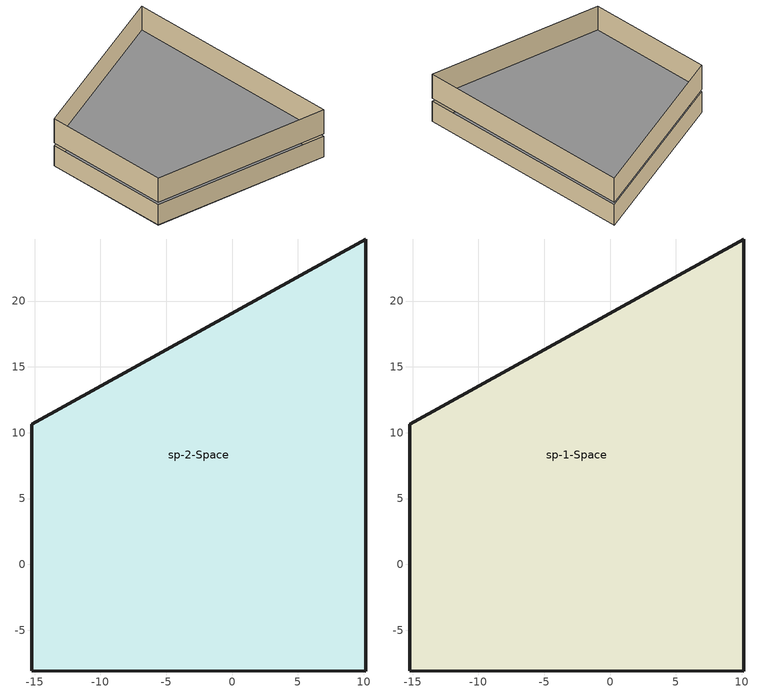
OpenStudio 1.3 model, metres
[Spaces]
sp-2-Space
 floor ground: -15.24,10.63 10.16,24.71 10.16,-8.1 -15.24,-8.1 z0
 wall outside (Basic Wall:Generic - 8"): 10.16,-8.1 10.16,24.71 -15.24,10.63 -15.24,-8.1 10.16,-8.1 z0:2.69
sp-1-Space
 floor ground: 10.16,24.71 10.16,-8.1 -15.24,-8.1 -15.24,10.63 z3.05; 10.16,24.71 10.16,-8.1 -15.24,-8.1 -15.24,10.63 z3.05
 wall outside (Basic Wall:Generic - 8"): 10.16,-8.1 10.16,24.71 -15.24,10.63 -15.24,-8.1 10.16,-8.1 z3.05:6.24
[Construction]
Basic Wall:Generic - 8": Default Wall
[Material]
Default Wall: Roughness=MediumRough; Thickness=0.666667; Conductivity=123; Density=123; Specific Heat=123
[Space]
sp-1-Space; sp-2-Space; sp-3-Space; sp-4-Space; sp-5-Space
[Luminaire] Luminaire Definition=a0824976-16fb-4680-9801-255dc602b29a; Space or SpaceType=4200b4dd-7d3a-4df7-b816-3897bcc8acae; Position Z-coordinate=0.8125
Name | Position X-coordinate | Position Y-coordinate
Model Group:Control Zone 1:321646Ceiling Light - Linear Box:1'x4'(1 Lamp) - 120V:320528 | -24.8176 | -6.41277
Model Group:Control Zone 1:321646Ceiling Light - Linear Box:1'x4'(1 Lamp) - 120V:320744 | -24.3176 | -14.4128
Model Group:Control Zone 1:321646Ceiling Light - Linear Box:1'x4'(1 Lamp) - 120V:321008 | -35.8176 | -14.4128
Model Group:Control Zone 2:321684Ceiling Light - Linear Box:1'x4'(1 Lamp) - 120V:319352 | 13.1824 | 32.5872
Model Group:Control Zone 2:321684Ceiling Light - Linear Box:1'x4'(1 Lamp) - 120V:319844 | -25.3176 | 30.5872
Model Group:Control Zone 1:321646Ceiling Light - Linear Box:1'x4'(1 Lamp) - 120V:320204 | -36.3176 | -6.41277
Model Group:Control Zone 2:321684Ceiling Light - Linear Box:1'x4'(1 Lamp) - 120V:319283 | -3.31762 | 39.5872
